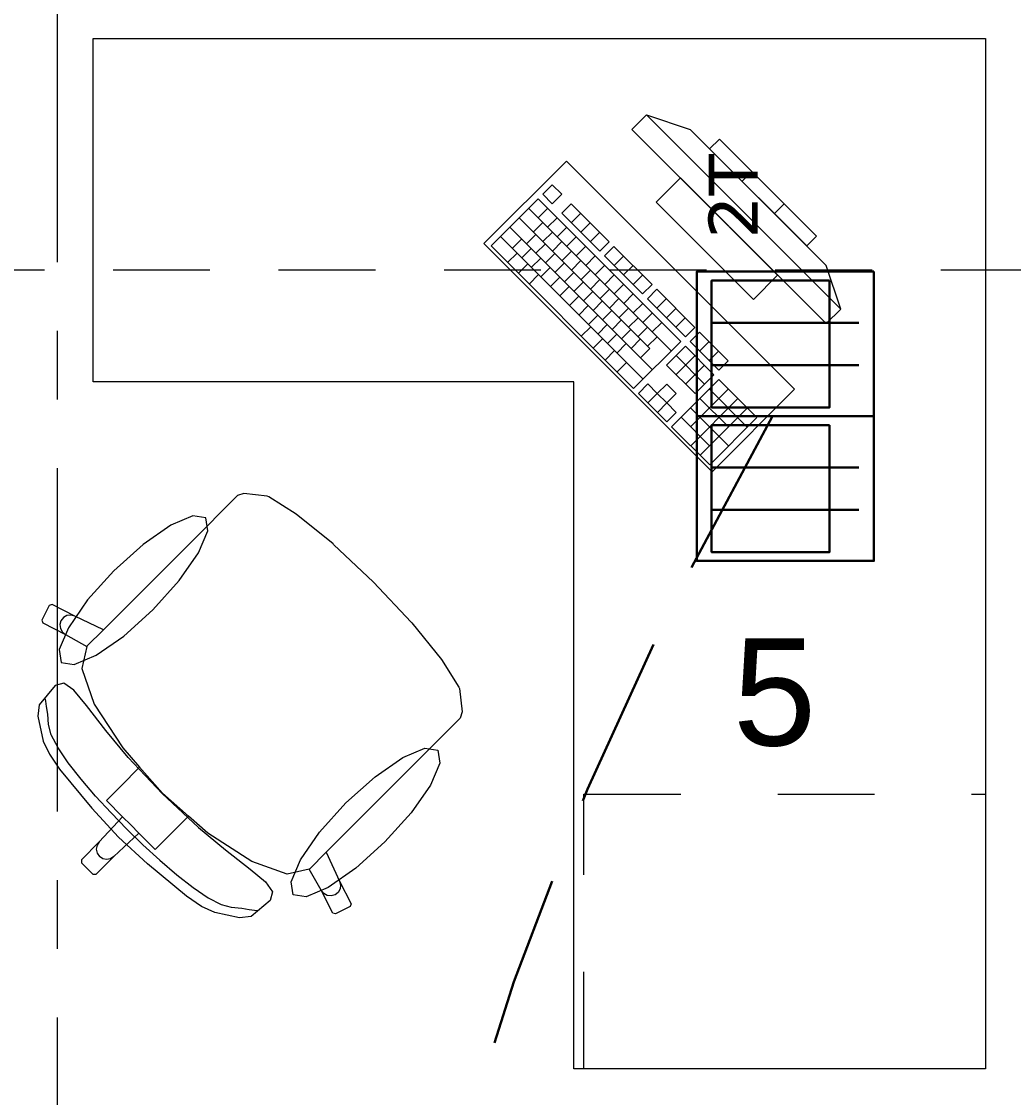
# Model space of a CAD drawing. Header units: inches. Extents: x -19 to 5698, y -728 to 92.
# Drawn here: x 113.518 to 114.963, y 15.695 to 17.261 of the extents above; entities that cross this region are included whole.
import ezdxf

# ---------------------------------------------------------------- set-up
doc = ezdxf.new("R2010")
doc.units = ezdxf.units.IN
doc.header["$MEASUREMENT"] = 0
for name, pattern in [('HIDDEN', [0.375, 0.25, -0.125]), ('Hidden Line', [0.195611, 0.141111, -0.0545]), ('Punto & Raya', [0.65, 0.5, -0.075, 0, -0.075]), ('Rayas', [0.282222, 0.141111, -0.141111])]:
    doc.linetypes.add(name, pattern=pattern)
doc.layers.get('0').update_dxf_attribs({"color": 61})
doc.layers.add('00 conduct tomacorr', color=120, linetype='HIDDEN', lineweight=30)
doc.layers.add('00 IE LUZ EMERGENCIA', color=253, linetype='Continuous', lineweight=0)
for name, color, linetype in [('08 _ STR _ EXT _ 09 Vigas', 251, 'Continuous'), ('Interior - Mobiliario', 7, 'Continuous'), ('Marcador - Secciones', 7, 'Continuous')]:
    doc.layers.add(name, color=color, linetype=linetype)
doc.styles.add('Annotative', font='arial.ttf')

# ---------------------------------------------------------------- blocks, each defined once
blk = doc.blocks.new('CAJA POP UP 6 MODULOS')
at = {"layer": '00 conduct tomacorr', "linetype": 'Continuous'}
for p, q in [((-0.095, -0.165), (-0.095, -0.0151)), ((-0.052, -0.165), (-0.052, -0.0151)), ((0.052, -0.165), (0.052, -0.0151)), ((0.095, -0.165), (0.095, -0.0151)), ((0, -0.165), (0, -0.18))]:
    blk.add_line(p, q, dxfattribs=at)
for points in [[(-0.147, 0), (0.147, 0), (0.147, -0.18), (-0.147, -0.18)], [(0, 0), (0.147, 0), (0.147, -0.18), (0, -0.18)]]:
    blk.add_lwpolyline(points, close=True, dxfattribs=at)
for points in [[(-0.138, -0.045), (-0.009, -0.045), (-0.009, -0.165), (-0.138, -0.165), (-0.138, -0.045)], [(0.009, -0.045), (0.138, -0.045), (0.138, -0.165), (0.009, -0.165), (0.009, -0.045)]]:
    blk.add_lwpolyline(points, dxfattribs=at)
at = {"color": 1, "insert": (-0.1807, -0.168), "char_height": 0.05, "attachment_point": 1, "rotation": 180}
blk.add_mtext_dynamic_manual_height_columns('{\\fVerdana|b0|i0|c0|p34;2T}', width=0.000481, gutter_width=0.1561, heights=[0], dxfattribs=at)

msp = doc.modelspace()

# ---------------------------------------------------------------- linework, layer by layer
at = {"layer": '00 conduct tomacorr'}
msp.add_arc((118.7198, 14.3075), 4.7471, 149.9239, 207.6939, dxfattribs=at)
at = {"layer": '08 _ STR _ EXT _ 09 Vigas', "color": 251, "linetype": 'Hidden Line', "lineweight": 13, "true_color": 0x636466}
msp.add_line((109.07, 16.9), (115.57, 16.9), dxfattribs=at)
at = {"layer": 'Interior - Mobiliario', "color": 175, "linetype": 'Continuous', "lineweight": 13}
for p, q in [((114.4282, 17.1254), (114.407, 17.1042)), ((114.711, 16.8426), (114.4282, 17.1254)), ((114.4282, 17.1254), (114.4918, 17.1042)), ((114.407, 17.1042), (114.6898, 16.8214)), ((114.4918, 17.1042), (114.6898, 16.9062)), ((114.5343, 17.0901), (114.5201, 17.0759)), ((114.6757, 16.9486), (114.5343, 17.0901)), ((114.5201, 17.0759), (114.6615, 16.9345)), ((114.4777, 17.0335), (114.4423, 16.9981)), ((114.6191, 16.8921), (114.4777, 17.0335)), ((114.5673, 17.0288), (114.5814, 17.0429)), ((114.2908, 17.0237), (114.2771, 17.01)), ((114.3047, 17.0098), (114.2908, 17.0237)), ((114.2702, 17.0031), (114.2017, 16.9345)), ((114.478, 16.7954), (114.2702, 17.0031)), ((114.2771, 17.01), (114.2909, 16.9961)), ((114.2909, 16.9961), (114.3047, 17.0098)), ((114.2565, 16.9894), (114.4642, 16.7817)), ((114.2704, 16.9755), (114.2841, 16.9893)), ((114.3185, 16.996), (114.3048, 16.9823)), ((114.3739, 16.9406), (114.3185, 16.996)), ((114.4423, 16.9981), (114.5838, 16.8567)), ((114.6144, 16.9816), (114.6285, 16.9958)), ((114.2428, 16.9757), (114.4332, 16.7853)), ((114.2636, 16.9549), (114.2773, 16.9686)), ((114.2842, 16.9617), (114.2979, 16.9754)), ((114.3048, 16.9823), (114.3602, 16.9269)), ((114.3186, 16.9684), (114.3324, 16.9821)), ((114.3325, 16.9546), (114.3462, 16.9683)), ((114.2291, 16.962), (114.4368, 16.7543)), ((114.2774, 16.9411), (114.2911, 16.9548)), ((114.2981, 16.9478), (114.3118, 16.9616)), ((114.3463, 16.9407), (114.36, 16.9544)), ((114.2154, 16.9482), (114.4231, 16.7405)), ((114.2327, 16.9309), (114.2464, 16.9447)), ((114.2533, 16.9377), (114.267, 16.9514)), ((114.2672, 16.9239), (114.2809, 16.9376)), ((114.2913, 16.9272), (114.305, 16.9409)), ((114.3119, 16.934), (114.3256, 16.9477)), ((114.3602, 16.9269), (114.3739, 16.9406)), ((114.6615, 16.9345), (114.6757, 16.9486)), ((114.2017, 16.9345), (114.4094, 16.7268)), ((114.2259, 16.9103), (114.2396, 16.924)), ((114.2465, 16.9171), (114.2603, 16.9308)), ((114.281, 16.91), (114.2947, 16.9237)), ((114.3051, 16.9134), (114.3188, 16.9271)), ((114.3258, 16.9202), (114.3395, 16.9339)), ((114.3808, 16.9337), (114.3671, 16.92)), ((114.4362, 16.8783), (114.3808, 16.9337)), ((114.2415, 16.8947), (114.2552, 16.9084)), ((114.2604, 16.9032), (114.2741, 16.917)), ((114.2949, 16.8962), (114.3086, 16.9099)), ((114.319, 16.8995), (114.3327, 16.9132)), ((114.3396, 16.9063), (114.3533, 16.92)), ((114.3535, 16.8925), (114.3672, 16.9062)), ((114.3671, 16.92), (114.4225, 16.8646)), ((114.381, 16.9061), (114.3947, 16.9198)), ((114.3948, 16.8923), (114.4085, 16.906)), ((114.711, 16.8426), (114.6898, 16.9062)), ((114.2571, 16.8791), (114.2708, 16.8929)), ((114.2742, 16.8894), (114.288, 16.9031)), ((114.3087, 16.8823), (114.3224, 16.8961)), ((114.3328, 16.8857), (114.3465, 16.8994)), ((114.3673, 16.8786), (114.381, 16.8923)), ((114.4086, 16.8784), (114.4224, 16.8921)), ((114.5838, 16.8567), (114.6191, 16.8921)), ((114.2881, 16.8755), (114.3018, 16.8893)), ((114.3019, 16.8617), (114.3156, 16.8754)), ((114.3226, 16.8685), (114.3363, 16.8822)), ((114.3467, 16.8718), (114.3604, 16.8855)), ((114.3812, 16.8648), (114.3949, 16.8785)), ((114.4225, 16.8646), (114.4362, 16.8783)), ((114.3158, 16.8479), (114.3295, 16.8616)), ((114.3364, 16.8546), (114.3501, 16.8684)), ((114.3605, 16.858), (114.3742, 16.8717)), ((114.395, 16.8509), (114.4087, 16.8646)), ((114.4431, 16.8714), (114.4294, 16.8576)), ((114.4985, 16.816), (114.4431, 16.8714)), ((114.3296, 16.834), (114.3433, 16.8477)), ((114.3503, 16.8408), (114.364, 16.8545)), ((114.3744, 16.8441), (114.3881, 16.8578)), ((114.3882, 16.8303), (114.4019, 16.844)), ((114.4088, 16.8371), (114.4226, 16.8508)), ((114.4294, 16.8576), (114.4848, 16.8022)), ((114.4433, 16.8438), (114.457, 16.8575)), ((114.4571, 16.8299), (114.4708, 16.8437)), ((114.6898, 16.8214), (114.711, 16.8426)), ((114.3435, 16.8202), (114.3572, 16.8339)), ((114.3641, 16.8269), (114.3778, 16.8407)), ((114.4021, 16.8164), (114.4158, 16.8301)), ((114.4227, 16.8232), (114.4364, 16.8369)), ((114.471, 16.8161), (114.4847, 16.8298)), ((114.3332, 16.803), (114.3469, 16.8167)), ((114.3573, 16.8063), (114.371, 16.82)), ((114.378, 16.8131), (114.3917, 16.8268)), ((114.3918, 16.7993), (114.4055, 16.813)), ((114.4159, 16.8026), (114.4296, 16.8163)), ((114.4365, 16.8094), (114.4503, 16.8231)), ((114.4848, 16.8022), (114.4985, 16.816)), ((114.3505, 16.7857), (114.3642, 16.7994)), ((114.3712, 16.7925), (114.3849, 16.8062)), ((114.4057, 16.7854), (114.4194, 16.7991)), ((114.4298, 16.7887), (114.4435, 16.8024)), ((114.5054, 16.809), (114.4917, 16.7953)), ((114.547, 16.7675), (114.5054, 16.809)), ((114.3678, 16.7684), (114.3816, 16.7821)), ((114.385, 16.7786), (114.3987, 16.7923)), ((114.4094, 16.7268), (114.478, 16.7954)), ((114.4195, 16.7716), (114.4332, 16.7853)), ((114.4849, 16.7885), (114.4574, 16.761)), ((114.5264, 16.7469), (114.4849, 16.7885)), ((114.4917, 16.7953), (114.5333, 16.7538)), ((114.5056, 16.7815), (114.5193, 16.7952)), ((114.5194, 16.7676), (114.5331, 16.7813)), ((114.3852, 16.7511), (114.3989, 16.7648)), ((114.4712, 16.7748), (114.5127, 16.7332)), ((114.4713, 16.7472), (114.4987, 16.7746)), ((114.5333, 16.7538), (114.547, 16.7675)), ((114.4574, 16.761), (114.499, 16.7195)), ((114.4851, 16.7333), (114.5126, 16.7608)), ((114.43, 16.7336), (114.4163, 16.7199)), ((114.4439, 16.7198), (114.43, 16.7336)), ((114.4576, 16.7335), (114.4439, 16.7198)), ((114.4714, 16.7196), (114.4576, 16.7335)), ((114.5333, 16.74), (114.4648, 16.6714)), ((114.499, 16.7195), (114.5264, 16.7469)), ((114.5887, 16.6846), (114.5333, 16.74)), ((114.4163, 16.7199), (114.4579, 16.6784)), ((114.4302, 16.7061), (114.4439, 16.7198)), ((114.4439, 16.7198), (114.4577, 16.7059)), ((114.4577, 16.7059), (114.4714, 16.7196)), ((114.4923, 16.6713), (114.5472, 16.7262)), ((114.5196, 16.7263), (114.575, 16.6709)), ((114.444, 16.6922), (114.4577, 16.7059)), ((114.4716, 16.6921), (114.4577, 16.7059)), ((114.4925, 16.6437), (114.561, 16.7123)), ((114.5059, 16.7126), (114.5475, 16.671)), ((114.4579, 16.6784), (114.4716, 16.6921)), ((114.4922, 16.6989), (114.5476, 16.6435)), ((114.5063, 16.6299), (114.5749, 16.6985)), ((114.4648, 16.6714), (114.5202, 16.616)), ((114.4785, 16.6851), (114.52, 16.6436)), ((114.5202, 16.616), (114.5887, 16.6846)), ((113.8325, 16.5711), (113.8106, 16.5492)), ((113.8418, 16.574), (113.8325, 16.5711)), ((113.8757, 16.57), (113.8418, 16.574)), ((113.8779, 16.5691), (113.8757, 16.57)), ((113.9179, 16.5442), (113.8779, 16.5691)), ((113.8106, 16.5492), (113.7851, 16.5237)), ((113.9716, 16.5006), (113.9179, 16.5442)), ((113.7851, 16.5237), (113.6372, 16.3758)), ((113.9724, 16.4999), (113.9716, 16.5006)), ((114.0307, 16.4451), (113.9724, 16.4999)), ((114.0307, 16.4451), (114.0856, 16.3868)), ((113.5583, 16.4111), (113.5475, 16.3897)), ((113.5623, 16.4124), (113.5583, 16.4111)), ((113.5954, 16.3954), (113.5623, 16.4124)), ((113.5475, 16.3897), (113.5488, 16.3857)), ((113.5753, 16.3889), (113.5737, 16.3833)), ((113.5789, 16.3935), (113.5753, 16.3889)), ((113.584, 16.3963), (113.5789, 16.3935)), ((113.5898, 16.397), (113.584, 16.3963)), ((113.5954, 16.3954), (113.5898, 16.397)), ((113.6372, 16.3758), (113.5954, 16.3954)), ((113.5488, 16.3857), (113.5819, 16.3687)), ((113.5737, 16.3833), (113.5744, 16.3775)), ((113.5744, 16.3775), (113.5773, 16.3723)), ((113.613, 16.3516), (113.6372, 16.3758)), ((114.0856, 16.3868), (114.0863, 16.3859)), ((114.0863, 16.3859), (114.1298, 16.3323)), ((113.5773, 16.3723), (113.5819, 16.3687)), ((113.5819, 16.3687), (113.6129, 16.3514)), ((113.6129, 16.3514), (113.6055, 16.3194)), ((113.613, 16.3516), (113.6129, 16.3514)), ((114.1298, 16.3323), (114.1547, 16.2922)), ((113.6055, 16.3194), (113.6238, 16.2674)), ((113.5668, 16.2943), (113.5436, 16.2664)), ((113.5797, 16.2977), (113.5668, 16.2943)), ((113.5941, 16.2877), (113.5797, 16.2977)), ((113.6127, 16.2654), (113.5941, 16.2877)), ((114.1547, 16.2922), (114.1556, 16.2901)), ((114.1556, 16.2901), (114.1596, 16.2562)), ((113.5436, 16.2664), (113.5418, 16.2497)), ((113.5533, 16.2717), (113.5525, 16.2762)), ((113.5541, 16.2637), (113.5533, 16.2717)), ((113.5561, 16.2529), (113.5541, 16.2637)), ((113.6406, 16.2292), (113.6127, 16.2654)), ((113.6238, 16.2674), (113.6652, 16.2036)), ((113.5418, 16.2497), (113.5495, 16.2135)), ((113.5573, 16.2375), (113.5561, 16.2529)), ((114.1596, 16.2562), (114.1568, 16.2469)), ((113.5612, 16.2228), (113.5573, 16.2375)), ((114.1568, 16.2469), (114.1348, 16.2249)), ((113.5711, 16.2039), (113.5612, 16.2228)), ((113.6733, 16.1899), (113.6406, 16.2292)), ((114.1348, 16.2249), (114.1093, 16.1994)), ((113.5495, 16.2135), (113.5585, 16.1943)), ((113.586, 16.1821), (113.5711, 16.2039)), ((113.6652, 16.2036), (113.6899, 16.1755)), ((113.5585, 16.1943), (113.5734, 16.1726)), ((113.7228, 16.1372), (113.6733, 16.1899)), ((114.1093, 16.1994), (113.9614, 16.0516)), ((113.5734, 16.1726), (113.6202, 16.1159)), ((113.6045, 16.1583), (113.586, 16.1821)), ((113.6899, 16.1755), (113.6626, 16.1481)), ((113.6899, 16.1755), (113.7233, 16.1376)), ((113.6257, 16.1335), (113.6045, 16.1583)), ((113.6626, 16.1481), (113.6414, 16.1269)), ((113.7611, 16.1043), (113.7233, 16.1376)), ((113.6483, 16.1089), (113.6257, 16.1335)), ((113.6414, 16.1269), (113.6651, 16.1033)), ((113.7228, 16.1372), (113.7756, 16.0877)), ((113.6202, 16.1159), (113.6593, 16.0737)), ((113.6711, 16.0854), (113.6483, 16.1089)), ((113.6651, 16.1033), (113.6311, 16.0668)), ((113.6651, 16.1033), (113.677, 16.0914)), ((113.6889, 16.0794), (113.677, 16.0914)), ((113.7611, 16.1043), (113.7337, 16.0769)), ((113.7892, 16.0795), (113.7611, 16.1043)), ((113.6889, 16.0794), (113.6524, 16.0454)), ((113.6711, 16.0854), (113.6945, 16.0626)), ((113.7126, 16.0558), (113.6889, 16.0794)), ((113.7337, 16.0769), (113.7126, 16.0558)), ((113.7756, 16.0877), (113.8149, 16.055)), ((113.8531, 16.0382), (113.7892, 16.0795)), ((113.6311, 16.0668), (113.605, 16.0407)), ((113.6278, 16.0619), (113.6267, 16.0562)), ((113.6311, 16.0668), (113.6278, 16.0619)), ((113.7015, 16.0346), (113.6593, 16.0737)), ((113.6945, 16.0626), (113.7192, 16.0401)), ((113.6524, 16.0454), (113.6263, 16.0194)), ((113.6267, 16.0562), (113.6279, 16.0504)), ((113.6279, 16.0504), (113.6312, 16.0455)), ((113.6361, 16.0423), (113.6312, 16.0455)), ((113.6524, 16.0454), (113.6476, 16.0422)), ((113.8149, 16.055), (113.851, 16.0271)), ((113.9372, 16.0273), (113.9614, 16.0516)), ((113.9614, 16.0516), (113.981, 16.0098)), ((113.605, 16.0407), (113.605, 16.0364)), ((113.605, 16.0364), (113.6135, 16.0279)), ((113.6221, 16.0194), (113.6135, 16.0279)), ((113.6418, 16.0411), (113.6361, 16.0423)), ((113.6476, 16.0422), (113.6418, 16.0411)), ((113.7582, 15.9878), (113.7015, 16.0346)), ((113.7192, 16.0401), (113.7439, 16.0189)), ((113.905, 16.0198), (113.8531, 16.0382)), ((113.6263, 16.0194), (113.6221, 16.0194)), ((113.7439, 16.0189), (113.7677, 16.0003)), ((113.851, 16.0271), (113.8733, 16.0084)), ((113.937, 16.0273), (113.905, 16.0198)), ((113.9372, 16.0273), (113.937, 16.0273)), ((113.9543, 15.9963), (113.937, 16.0273)), ((113.7677, 16.0003), (113.7896, 15.9855)), ((113.8733, 16.0084), (113.8833, 15.9941)), ((113.982, 15.9983), (113.9791, 15.9932)), ((113.981, 16.0098), (113.9826, 16.0042)), ((113.981, 16.0098), (113.998, 15.9767)), ((113.9826, 16.0042), (113.982, 15.9983)), ((113.7799, 15.9729), (113.7582, 15.9878)), ((113.7896, 15.9855), (113.8084, 15.9755)), ((113.8799, 15.9812), (113.8521, 15.958)), ((113.8833, 15.9941), (113.8799, 15.9812)), ((113.958, 15.9917), (113.9543, 15.9963)), ((113.9713, 15.9632), (113.9543, 15.9963)), ((113.9631, 15.9888), (113.958, 15.9917)), ((113.9689, 15.9881), (113.9631, 15.9888)), ((113.9745, 15.9896), (113.9689, 15.9881)), ((113.9791, 15.9932), (113.9745, 15.9896)), ((113.7992, 15.9639), (113.7799, 15.9729)), ((113.8084, 15.9755), (113.8232, 15.9716)), ((113.8232, 15.9716), (113.8386, 15.9705)), ((113.8386, 15.9705), (113.8493, 15.9684)), ((113.8493, 15.9684), (113.8574, 15.9676)), ((113.8574, 15.9676), (113.8619, 15.9668)), ((113.9967, 15.9727), (113.9753, 15.9618)), ((113.998, 15.9767), (113.9967, 15.9727)), ((113.8353, 15.9561), (113.7992, 15.9639)), ((113.8521, 15.958), (113.8353, 15.9561)), ((113.9753, 15.9618), (113.9713, 15.9632))]:
    msp.add_line(p, q, dxfattribs=at)
at = {"layer": 'Interior - Mobiliario', "color": 175, "linetype": 'Rayas', "lineweight": 13}
for p, q in [((114.3371, 15.7365), (114.3371, 16.1365)), ((114.3371, 16.1365), (114.9221, 16.1365))]:
    msp.add_line(p, q, dxfattribs=at)
at = {"layer": 'Interior - Mobiliario', "color": 175, "linetype": 'Continuous', "lineweight": 13, "flags": 128}
for points in [[(114.9221, 17.2365), (114.9221, 15.7365), (114.3221, 15.7365), (114.3221, 16.7365), (113.6221, 16.7365), (113.6221, 17.2365)], [(114.3115, 17.0582), (114.1913, 16.938), (114.5237, 16.6057), (114.6439, 16.7259)], [(113.6523, 16.4616), (113.6141, 16.4191), (113.5861, 16.3787), (113.5725, 16.3467), (113.5754, 16.3278), (113.5943, 16.3249), (113.6264, 16.3385), (113.6667, 16.3665), (113.7092, 16.4047), (113.7474, 16.4472), (113.7754, 16.4875), (113.789, 16.5196), (113.7861, 16.5385), (113.7672, 16.5414), (113.7351, 16.5278), (113.6948, 16.4997)], [(114.0472, 16.0667), (114.0047, 16.0285), (113.9644, 16.0005), (113.9323, 15.9869), (113.9134, 15.9898), (113.9105, 16.0087), (113.9241, 16.0407), (113.9521, 16.0811), (113.9903, 16.1236), (114.0328, 16.1617), (114.0731, 16.1898), (114.1052, 16.2034), (114.1241, 16.2005), (114.127, 16.1816), (114.1134, 16.1495), (114.0854, 16.1091)]]:
    msp.add_lwpolyline(points, close=True, dxfattribs=at)
at = {"layer": 'Marcador - Secciones', "color": 251, "linetype": 'Punto & Raya', "lineweight": 13, "true_color": 0x636466}
msp.add_line((113.57, 46.2111), (113.57, 0.8878), dxfattribs=at)

# ---------------------------------------------------------------- block references
at = {"layer": '00 conduct tomacorr', "xscale": 1.432830642179531, "yscale": 1.432830642179531, "zscale": 1.432830642179531, "rotation": 269.9999999999999}
msp.add_blockref('CAJA POP UP 6 MODULOS', (114.7593, 16.6865), dxfattribs=at)

# ---------------------------------------------------------------- texts
at = {"layer": '00 IE LUZ EMERGENCIA', "style": 'Annotative'}
msp.add_attdef('5', (114.554, 16.2071), '', height=0.1562, dxfattribs=at)

doc.saveas('drawing.dxf')
